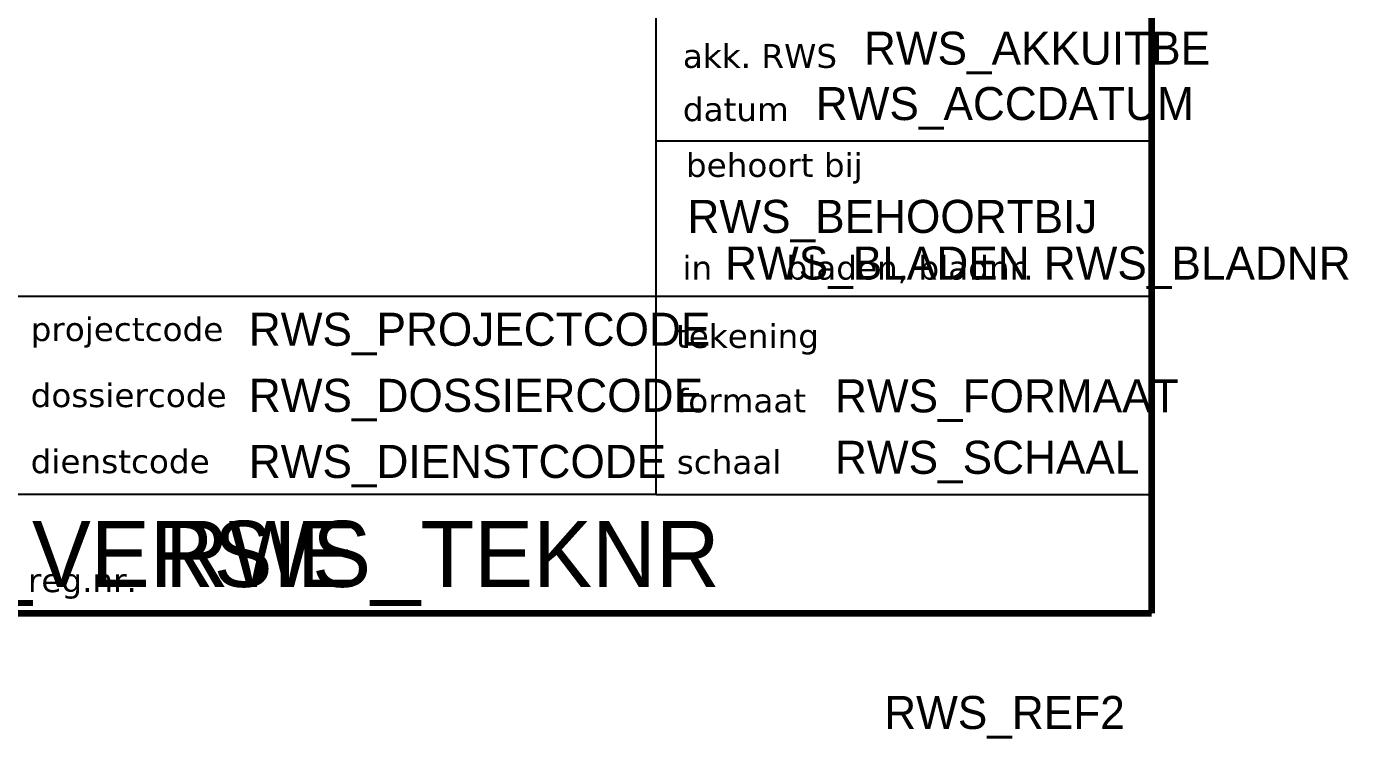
# Model space of a CAD drawing. Extents: x -170 to 15, y -9 to 95.
# Drawn here: x -85.1 to 14.9, y -9.5 to 44.4 of the extents above; entities that cross this region are included whole.
import ezdxf
from ezdxf.enums import TextEntityAlignment as Align

# ---------------------------------------------------------------- set-up
doc = ezdxf.new("R2010")
doc.units = 0
doc.header["$MEASUREMENT"] = 0
for name, color, linetype in [('TO-XX-STEMPEL', 7, 'CONTINUOUS'), ('TO-XX-T18_1', 7, 'CONTINUOUS'), ('TO-XX-T25_1', 7, 'CONTINUOUS'), ('TO-XX-T50_1', 7, 'CONTINUOUS')]:
    doc.layers.add(name, color=color, linetype=linetype)
doc.styles.add('RIJKSHUISSTIJL', font='verdana.TTF', dxfattribs={"height": 1.8})
doc.styles.add('RTW_ISO', font='iso-rtw.shx')

msp = doc.modelspace()

# ---------------------------------------------------------------- linework, layer by layer
at = {"layer": 'TO-XX-STEMPEL'}
for p, q in [((-37.5, 8.97), (-37.5, 95)), ((0, 0), (0, 95)), ((-37.5, 35.76), (-0.08, 35.76)), ((-170, 24), (-37.48, 24)), ((-37.5, 24), (-0.08, 24)), ((-37.49, 9), (-170, 9)), ((-37.5, 9), (-0.08, 9))]:
    msp.add_line(p, q, dxfattribs=at)
at = {"layer": 'TO-XX-STEMPEL', "const_width": 0.5, "flags": 128}
for points in [[(0, 0), (0, 95), (-170, 95), (-170, 0)], [(-170, 0), (0, 0)]]:
    msp.add_lwpolyline(points, dxfattribs=at)

# ---------------------------------------------------------------- texts
at = {"layer": 'TO-XX-T18_1', "style": 'RIJKSHUISSTIJL'}
for s, p in [('akk. RWS', (-35.47, 41.28)), ('datum', (-35.47, 37.25)), ('behoort bij', (-35.24, 33.03)), ('in', (-35.5, 25.26)), ('bladen, bladnr.', (-27.63, 25.26)), ('projectcode', (-84.82, 20.61)), ('tekening', (-35.99, 20.09)), ('dossiercode', (-84.82, 15.61)), ('formaat', (-35.93, 15.21)), ('dienstcode', (-84.82, 10.61)), ('schaal', (-35.93, 10.56)), ('reg.nr.', (-85.03, 1.61))]:
    msp.add_text(s, height=1.8, dxfattribs=at).set_placement(p)
at = {"layer": 'TO-XX-T25_1', "style": 'RTW_ISO', "flags": 8}
for tag, p in [('RWS_AKKUITBE', (-21.77, 41.52)), ('RWS_ACCDATUM', (-25.41, 37.33)), ('RWS_BEHOORTBIJ', (-35.12, 28.79)), ('RWS_BLADEN', (-32.27, 25.26)), ('RWS_BLADNR', (-8.16, 25.26)), ('RWS_PROJECTCODE', (-68.31, 20.25)), ('RWS_DOSSIERCODE', (-68.31, 15.25)), ('RWS_FORMAAT', (-23.96, 15.21)), ('RWS_SCHAAL', (-23.96, 10.56)), ('RWS_DIENSTCODE', (-68.31, 10.25))]:
    msp.add_attdef(tag, p, '', height=2.5, dxfattribs=at)
msp.add_attdef('RWS_REF2', text='', height=2.5, dxfattribs=at).set_placement((-2.03, -8.75), align=Align.RIGHT)
at = {"layer": 'TO-XX-T50_1', "style": 'RTW_ISO', "flags": 8}
for tag, p in [('RWS_VERSIE', (-104.04, 2)), ('RWS_TEKNR', (-74.66, 2))]:
    msp.add_attdef(tag, p, '', height=5, dxfattribs=at)

doc.saveas('drawing.dxf')
